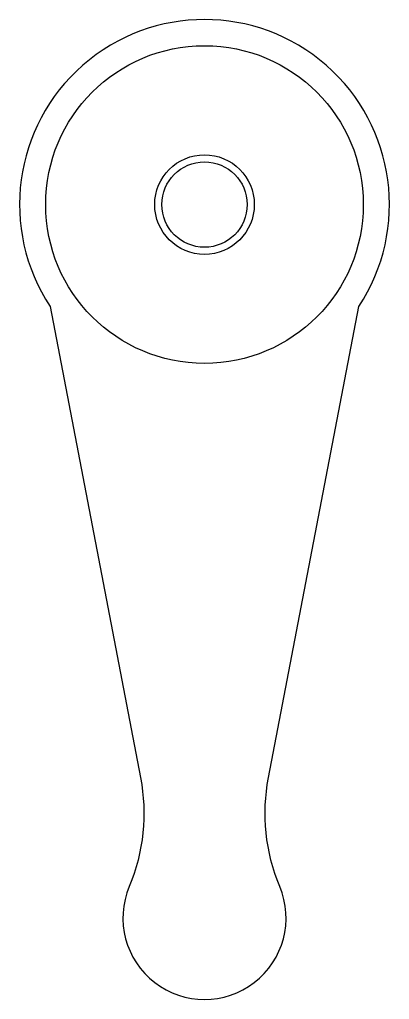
# Model space of a CAD drawing. Header units: millimetres. Extents: x -20 to 19, y -84 to 19.
import ezdxf

# ---------------------------------------------------------------- set-up
doc = ezdxf.new("R2010")
doc.units = ezdxf.units.MM
doc.layers.get('0').update_dxf_attribs({"linetype": 'CONTINUOUS'})

msp = doc.modelspace()

# ---------------------------------------------------------------- linework, layer by layer
msp.add_lwpolyline([(7.94, -71.89, -0.147207), (6.75, -60.42), (16.27, -10.75, 1.85975), (-16.27, -10.75), (-6.75, -60.42, -0.147207), (-7.94, -71.89, 1.500888)], format="xyb", close=True)
for radius in [16.75, 5.25, 4.5]:
    msp.add_circle((0, 0), radius)

doc.saveas('drawing.dxf')
